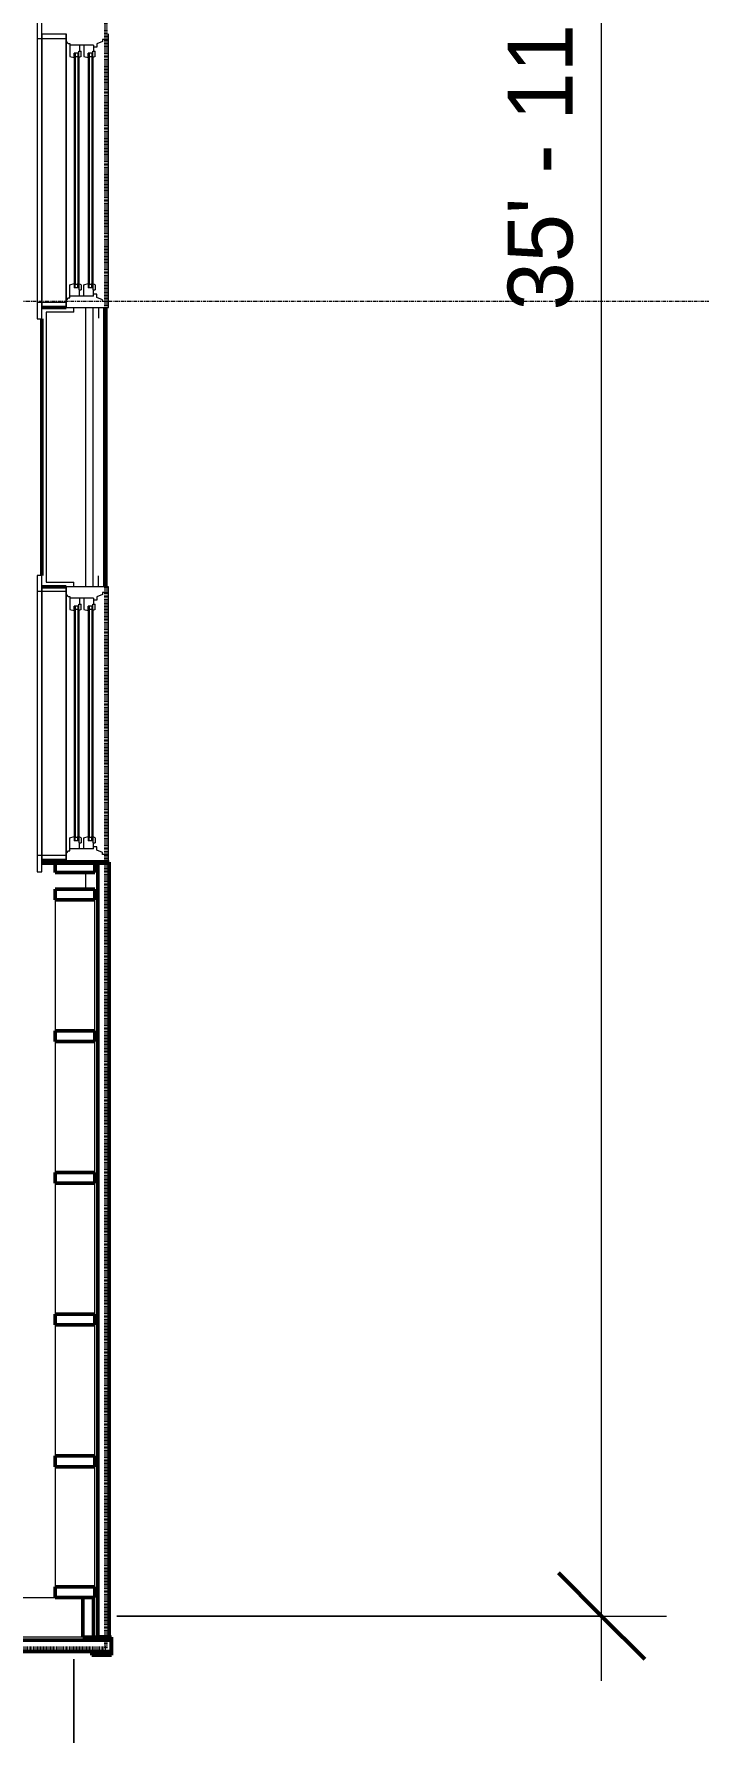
# Model space of a CAD drawing. Header units: inches. Extents: x -4217 to -1814, y 9706 to 12425.
# Drawn here: x -2077.9 to -1985.7, y 9968.5 to 10204.4 of the extents above; entities that cross this region are included whole.
import ezdxf

# ---------------------------------------------------------------- set-up
doc = ezdxf.new("R2010")
doc.units = ezdxf.units.IN
doc.header["$MEASUREMENT"] = 0
doc.linetypes.add('Dash 1_16_', pattern=[0.125, 0.0625, -0.0625])
doc.linetypes.add('Grid Line 1_2_', pattern=[0.875, 0.5, -0.125, 0.125, -0.125])
for name, color, linetype, lineweight in [('A-ANNO-DIMS', 211, 'Continuous', 9), ('A-ANNO-DIMS-96', 211, 'Continuous', 9), ('A-FLOR-1', 50, 'Continuous', 13), ('A-GLAZ-1', 250, 'Continuous', 9), ('A-GLAZ-2', 90, 'Continuous', 20), ('A-GLAZ-CWMG-2', 10, 'Continuous', 50), ('A-GLAZ-CWMG-4', 250, 'Continuous', 9), ('A-WALL-3', 10, 'Continuous', 50), ('A-WALL-4', 50, 'Continuous', 13), ('C-PROP-LINE-2', 91, 'Dash 1_16_', 50), ('S-GRID-1', 1, 'Grid Line 1_2_', 9)]:
    doc.layers.add(name, color=color, linetype=linetype, lineweight=lineweight)
doc.styles.add('Century Gothic', font='ufonts.com_century-gothic.ttf', dxfattribs={"height": 9})
doc.dimstyles.new('OD__1_8__Tol__', dxfattribs={"dimscale": 12, "dimtxt": 9.397514, "dimasz": 1, "dimexe": 0.75, "dimexo": 0.5, "dimgap": 0.125, "dimtad": 1, "dimdec": 3, "dimrnd": 0.125, "dimzin": 3, "dimdsep": 46, "dimlunit": 4, "dimtxsty": 'Century Gothic', "dimblk1": 'OBLIQUE', "dimblk2": 'OBLIQUE', "dimsah": 1, "dimcen": 0.09, "dimdle": 0.75, "dimazin": 0, "dimtfac": 1, "dimtdec": 4, "dimtix": 1, "dimtmove": 0, "dimatfit": 3, "dimfxl": 1, "dimtvp": 1, "dimtfill": 1, "dimfrac": 2, "dimtolj": 1, "dimtzin": 0, "dimarcsym": 2})

# ---------------------------------------------------------------- blocks, each defined once
blk = doc.blocks.new('DIMBLOCK27-FLOOR PLAN - 3RD FLOOR')
at = {"layer": 'A-ANNO-DIMS-96', "lineweight": 50}
for p, q in [((-1999.05, 10415.79), (-2005.05, 10421.79)), ((-1999.05, 10415.79), (-1993.05, 10409.79)), ((-1999.05, 9984.63), (-2005.05, 9990.63)), ((-1999.05, 9984.63), (-1993.05, 9978.63))]:
    blk.add_line(p, q, dxfattribs=at)
at = {"layer": 'A-ANNO-DIMS-96'}
for p, q in [((-2070.17, 10415.79), (-1990.05, 10415.79)), ((-1999.05, 10415.79), (-2070.17, 10415.79)), ((-1999.05, 9975.63), (-1999.05, 10415.79)), ((-2066.36, 9984.63), (-1990.05, 9984.63)), ((-1999.05, 9984.63), (-2066.36, 9984.63))]:
    blk.add_line(p, q, dxfattribs=at)
at = {"layer": 'A-ANNO-DIMS-96', "color": 0, "insert": (-2012.09, 10165.97), "char_height": 9, "width": 82.1611, "attachment_point": 1, "rotation": 90, "line_spacing_factor": 0.984502, "style": 'Century Gothic', "bg_fill": 3, "box_fill_scale": 1.25, "bg_fill_color": 256, "bg_fill_true_color": 13158600, "bg_fill_transparency": 0}
blk.add_mtext('35\' - 11 1/8"', dxfattribs=at)
blk = doc.blocks.new('_Oblique')
at = {"color": 0, "linetype": 'ByBlock', "lineweight": -2}
blk.add_line((-0.5, -0.5), (0.5, 0.5), dxfattribs=at)
blk = doc.blocks.new('DIMBLOCK33-FLOOR PLAN - 3RD FLOOR')
at = {"layer": 'A-ANNO-DIMS-96'}
for p, q in [((-2935.52, 9982.44), (-2935.52, 9817.41)), ((-2935.52, 9826.41), (-2935.52, 9982.44)), ((-2072.36, 9978.63), (-2072.36, 9817.41)), ((-2072.36, 9826.41), (-2072.36, 9978.63)), ((-2935.52, 9826.41), (-2063.36, 9826.41))]:
    blk.add_line(p, q, dxfattribs=at)
at = {"layer": 'A-ANNO-DIMS-96', "lineweight": 50}
for p, q in [((-2935.52, 9826.41), (-2929.52, 9832.41)), ((-2072.36, 9826.41), (-2066.36, 9832.41)), ((-2935.52, 9826.41), (-2941.52, 9820.41)), ((-2072.36, 9826.41), (-2078.36, 9820.41))]:
    blk.add_line(p, q, dxfattribs=at)
at = {"layer": 'A-ANNO-DIMS-96', "color": 0, "insert": (-2538.18, 9839.44), "char_height": 9, "width": 82.1611, "attachment_point": 1, "line_spacing_factor": 0.984502, "style": 'Century Gothic', "bg_fill": 3, "box_fill_scale": 1.25, "bg_fill_color": 256, "bg_fill_true_color": 13158600, "bg_fill_transparency": 0}
blk.add_mtext('71\' - 11 1/8"', dxfattribs=at)

msp = doc.modelspace()

# ---------------------------------------------------------------- linework, layer by layer
at = {"layer": 'A-GLAZ-1'}
for p, q in [((-2077.42374, 10205.96361), (-2077.42374, 10164.81518)), ((-2077.42374, 10129.16361), (-2077.42374, 10088.01518))]:
    msp.add_line(p, q, dxfattribs=at)

# ---------------------------------------------------------------- dimensions: what is measured, and where the dimension line sits
at = {"layer": 'A-ANNO-DIMS'}
dim = msp.add_linear_dim(base=(-1999.0536274284, 10415.7893961104), p1=(-2072.3612366797, 9984.6268961105), p2=(-2076.1737366793, 10415.7893961104), angle=90, dimstyle='OD__1_8__Tol__', override={"dimpost": '<>', "dimfxl": 431.179355}, dxfattribs=at)
dim.commit()
dim.dimension.update_dxf_attribs({"geometry": 'DIMBLOCK27-FLOOR PLAN - 3RD FLOOR', "text_midpoint": (-2005.7786444623, 10200.2081461104)})

# ---------------------------------------------------------------- next in the draw order: linework, layer by layer
at = {"layer": 'A-FLOR-1'}
msp.add_line((-2070.67374, 10085.60736), (-2070.67374, 10087.8894), dxfattribs=at)
at = {"layer": 'A-GLAZ-1'}
for p, q in [((-2076.79874, 10164.81518), (-2076.79874, 10205.96361)), ((-2076.79874, 10203.71361), (-2077.42374, 10203.71361)), ((-2073.42374, 10204.33861), (-2076.79874, 10204.33861)), ((-2076.79874, 10204.33861), (-2076.79874, 10166.44018)), ((-2073.42374, 10203.71361), (-2076.79874, 10203.71361)), ((-2073.42374, 10166.44018), (-2073.42374, 10204.33861)), ((-2072.29874, 10201.08861), (-2072.29874, 10169.69018)), ((-2072.17374, 10201.68236), (-2072.17374, 10201.08861)), ((-2071.79874, 10201.21361), (-2072.17374, 10201.21361)), ((-2072.17374, 10201.08861), (-2072.17374, 10169.69018)), ((-2071.79874, 10201.68236), (-2071.79874, 10201.08861)), ((-2071.79874, 10201.08861), (-2071.79874, 10169.69018)), ((-2071.67374, 10201.08861), (-2071.67374, 10169.69018)), ((-2070.36124, 10201.08861), (-2070.36124, 10169.69018)), ((-2070.23624, 10201.68236), (-2070.23624, 10201.08861)), ((-2069.86124, 10201.21361), (-2070.23624, 10201.21361)), ((-2070.23624, 10201.08861), (-2070.23624, 10169.69018)), ((-2069.86124, 10201.68236), (-2069.86124, 10201.08861)), ((-2069.86124, 10201.08861), (-2069.86124, 10169.69018)), ((-2069.73624, 10201.08861), (-2069.73624, 10169.69018)), ((-2072.17374, 10169.09643), (-2072.17374, 10169.69018)), ((-2071.79874, 10169.56518), (-2072.17374, 10169.56518)), ((-2071.79874, 10169.09643), (-2071.79874, 10169.69018)), ((-2070.23624, 10169.09643), (-2070.23624, 10169.69018)), ((-2069.86124, 10169.56518), (-2070.23624, 10169.56518)), ((-2069.86124, 10169.09643), (-2069.86124, 10169.69018)), ((-2076.79874, 10167.06518), (-2077.42374, 10167.06518)), ((-2073.42374, 10167.06518), (-2076.79874, 10167.06518)), ((-2076.79874, 10166.44018), (-2073.42374, 10166.44018)), ((-2077.42374, 10164.81518), (-2076.79874, 10164.81518)), ((-2076.79874, 10129.16361), (-2077.42374, 10129.16361)), ((-2076.79874, 10088.01518), (-2076.79874, 10129.16361)), ((-2073.42374, 10127.53861), (-2076.79874, 10127.53861)), ((-2076.79874, 10127.53861), (-2076.79874, 10089.64018)), ((-2073.42374, 10089.64018), (-2073.42374, 10127.53861)), ((-2076.79874, 10126.91361), (-2077.42374, 10126.91361)), ((-2073.42374, 10126.91361), (-2076.79874, 10126.91361)), ((-2072.29874, 10124.28861), (-2072.29874, 10092.89018)), ((-2072.17374, 10124.88236), (-2072.17374, 10124.28861)), ((-2071.79874, 10124.41361), (-2072.17374, 10124.41361)), ((-2072.17374, 10124.28861), (-2072.17374, 10092.89018)), ((-2071.79874, 10124.88236), (-2071.79874, 10124.28861)), ((-2071.79874, 10124.28861), (-2071.79874, 10092.89018)), ((-2071.67374, 10124.28861), (-2071.67374, 10092.89018)), ((-2070.36124, 10124.28861), (-2070.36124, 10092.89018)), ((-2070.23624, 10124.88236), (-2070.23624, 10124.28861)), ((-2069.86124, 10124.41361), (-2070.23624, 10124.41361)), ((-2070.23624, 10124.28861), (-2070.23624, 10092.89018)), ((-2069.86124, 10124.88236), (-2069.86124, 10124.28861)), ((-2069.86124, 10124.28861), (-2069.86124, 10092.89018)), ((-2069.73624, 10124.28861), (-2069.73624, 10092.89018)), ((-2072.17374, 10092.29643), (-2072.17374, 10092.89018)), ((-2071.79874, 10092.76518), (-2072.17374, 10092.76518)), ((-2071.79874, 10092.29643), (-2071.79874, 10092.89018)), ((-2070.23624, 10092.29643), (-2070.23624, 10092.89018)), ((-2069.86124, 10092.76518), (-2070.23624, 10092.76518)), ((-2069.86124, 10092.29643), (-2069.86124, 10092.89018)), ((-2076.79874, 10090.26518), (-2077.42374, 10090.26518)), ((-2073.42374, 10090.26518), (-2076.79874, 10090.26518)), ((-2076.79874, 10089.64018), (-2073.42374, 10089.64018)), ((-2077.42374, 10088.01518), (-2076.79874, 10088.01518))]:
    msp.add_line(p, q, dxfattribs=at)
at = {"layer": 'A-GLAZ-2'}
for p, q in [((-2073.42374, 10204.40111), (-2073.42374, 10166.37768)), ((-2073.14358, 10203.05736), (-2073.42374, 10203.39125)), ((-2073.14358, 10203.05736), (-2072.92374, 10203.05736)), ((-2072.92374, 10203.05736), (-2072.92374, 10201.24486)), ((-2069.61124, 10202.80736), (-2072.92374, 10202.80736)), ((-2071.54874, 10202.80736), (-2071.54874, 10201.96361)), ((-2070.98624, 10202.80736), (-2070.98624, 10201.24486)), ((-2069.61124, 10202.80736), (-2069.61124, 10201.96361)), ((-2068.36124, 10203.31393), (-2069.17374, 10202.99486)), ((-2069.17374, 10202.99486), (-2069.17374, 10202.52611)), ((-2068.36124, 10203.58861), (-2068.36124, 10203.31393)), ((-2067.54874, 10203.58861), (-2068.36124, 10203.58861)), ((-2067.54874, 10166.37768), (-2067.54874, 10204.40111)), ((-2072.92374, 10201.24486), (-2072.29874, 10201.08861)), ((-2071.67374, 10201.68236), (-2072.29874, 10201.68236)), ((-2072.29874, 10201.08861), (-2072.29874, 10201.68236)), ((-2071.67374, 10201.96361), (-2071.32999, 10201.96361)), ((-2071.67374, 10201.09174), (-2071.67374, 10201.96361)), ((-2071.32999, 10201.24486), (-2071.67374, 10201.09174)), ((-2071.32999, 10201.24486), (-2071.32999, 10201.96361)), ((-2070.98624, 10201.24486), (-2070.36124, 10201.08861)), ((-2069.73624, 10201.68236), (-2070.36124, 10201.68236)), ((-2070.36124, 10201.08861), (-2070.36124, 10201.68236)), ((-2069.73624, 10201.96361), (-2069.39249, 10201.96361)), ((-2069.73624, 10201.09174), (-2069.73624, 10201.96361)), ((-2069.39249, 10201.24486), (-2069.73624, 10201.09174)), ((-2069.17374, 10202.52611), (-2069.61124, 10202.52611)), ((-2069.39249, 10201.24486), (-2069.39249, 10201.96361)), ((-2073.14358, 10167.72143), (-2073.42374, 10167.38755)), ((-2073.14358, 10167.72143), (-2072.92374, 10167.72143)), ((-2072.92374, 10169.53393), (-2072.29874, 10169.69018)), ((-2072.92374, 10167.72143), (-2072.92374, 10169.53393)), ((-2069.61124, 10167.97143), (-2072.92374, 10167.97143)), ((-2072.29874, 10169.69018), (-2072.29874, 10169.09643)), ((-2071.67374, 10169.09643), (-2072.29874, 10169.09643)), ((-2071.32999, 10169.53393), (-2071.67374, 10169.68705)), ((-2071.67374, 10169.68705), (-2071.67374, 10168.81518)), ((-2071.67374, 10168.81518), (-2071.32999, 10168.81518)), ((-2071.54874, 10167.97143), (-2071.54874, 10168.81518)), ((-2071.32999, 10169.53393), (-2071.32999, 10168.81518)), ((-2070.98624, 10169.53393), (-2070.36124, 10169.69018)), ((-2070.98624, 10167.97143), (-2070.98624, 10169.53393)), ((-2070.36124, 10169.69018), (-2070.36124, 10169.09643)), ((-2069.73624, 10169.09643), (-2070.36124, 10169.09643)), ((-2069.39249, 10169.53393), (-2069.73624, 10169.68705)), ((-2069.73624, 10169.68705), (-2069.73624, 10168.81518)), ((-2069.73624, 10168.81518), (-2069.39249, 10168.81518)), ((-2069.61124, 10167.97143), (-2069.61124, 10168.81518)), ((-2069.17374, 10168.25268), (-2069.61124, 10168.25268)), ((-2069.39249, 10169.53393), (-2069.39249, 10168.81518)), ((-2069.17374, 10167.78393), (-2069.17374, 10168.25268)), ((-2068.36124, 10167.46486), (-2069.17374, 10167.78393)), ((-2068.36124, 10167.19018), (-2068.36124, 10167.46486)), ((-2073.42374, 10166.37768), (-2067.54874, 10166.37768)), ((-2068.92374, 10166.37768), (-2068.92374, 10164.87768)), ((-2067.54874, 10167.19018), (-2068.36124, 10167.19018)), ((-2067.54874, 10127.60111), (-2073.42374, 10127.60111)), ((-2073.42374, 10127.60111), (-2073.42374, 10089.57768)), ((-2068.92374, 10127.60111), (-2068.92374, 10129.10111)), ((-2067.54874, 10089.57768), (-2067.54874, 10127.60111)), ((-2073.14358, 10126.25736), (-2073.42374, 10126.59125)), ((-2073.14358, 10126.25736), (-2072.92374, 10126.25736)), ((-2072.92374, 10126.25736), (-2072.92374, 10124.44486)), ((-2069.61124, 10126.00736), (-2072.92374, 10126.00736)), ((-2071.67374, 10125.16361), (-2071.32999, 10125.16361)), ((-2071.67374, 10124.29174), (-2071.67374, 10125.16361)), ((-2071.54874, 10126.00736), (-2071.54874, 10125.16361)), ((-2071.32999, 10124.44486), (-2071.32999, 10125.16361)), ((-2070.98624, 10126.00736), (-2070.98624, 10124.44486)), ((-2069.73624, 10125.16361), (-2069.39249, 10125.16361)), ((-2069.73624, 10124.29174), (-2069.73624, 10125.16361)), ((-2069.61124, 10126.00736), (-2069.61124, 10125.16361)), ((-2069.17374, 10125.72611), (-2069.61124, 10125.72611)), ((-2069.39249, 10124.44486), (-2069.39249, 10125.16361)), ((-2068.36124, 10126.51393), (-2069.17374, 10126.19486)), ((-2069.17374, 10126.19486), (-2069.17374, 10125.72611)), ((-2068.36124, 10126.78861), (-2068.36124, 10126.51393)), ((-2067.54874, 10126.78861), (-2068.36124, 10126.78861)), ((-2072.92374, 10124.44486), (-2072.29874, 10124.28861)), ((-2071.67374, 10124.88236), (-2072.29874, 10124.88236)), ((-2072.29874, 10124.28861), (-2072.29874, 10124.88236)), ((-2071.32999, 10124.44486), (-2071.67374, 10124.29174)), ((-2070.98624, 10124.44486), (-2070.36124, 10124.28861)), ((-2069.73624, 10124.88236), (-2070.36124, 10124.88236)), ((-2070.36124, 10124.28861), (-2070.36124, 10124.88236)), ((-2069.39249, 10124.44486), (-2069.73624, 10124.29174)), ((-2072.92374, 10092.73393), (-2072.29874, 10092.89018)), ((-2072.92374, 10090.92143), (-2072.92374, 10092.73393)), ((-2072.29874, 10092.89018), (-2072.29874, 10092.29643)), ((-2071.67374, 10092.29643), (-2072.29874, 10092.29643)), ((-2071.32999, 10092.73393), (-2071.67374, 10092.88705)), ((-2071.67374, 10092.88705), (-2071.67374, 10092.01518)), ((-2071.67374, 10092.01518), (-2071.32999, 10092.01518)), ((-2071.54874, 10091.17143), (-2071.54874, 10092.01518)), ((-2071.32999, 10092.73393), (-2071.32999, 10092.01518)), ((-2070.98624, 10092.73393), (-2070.36124, 10092.89018)), ((-2070.98624, 10091.17143), (-2070.98624, 10092.73393)), ((-2070.36124, 10092.89018), (-2070.36124, 10092.29643)), ((-2069.73624, 10092.29643), (-2070.36124, 10092.29643)), ((-2069.39249, 10092.73393), (-2069.73624, 10092.88705)), ((-2069.73624, 10092.88705), (-2069.73624, 10092.01518)), ((-2069.73624, 10092.01518), (-2069.39249, 10092.01518)), ((-2069.61124, 10091.17143), (-2069.61124, 10092.01518)), ((-2069.39249, 10092.73393), (-2069.39249, 10092.01518)), ((-2073.14358, 10090.92143), (-2073.42374, 10090.58755)), ((-2073.42374, 10089.57768), (-2067.54874, 10089.57768)), ((-2073.14358, 10090.92143), (-2072.92374, 10090.92143)), ((-2069.61124, 10091.17143), (-2072.92374, 10091.17143)), ((-2069.17374, 10091.45268), (-2069.61124, 10091.45268)), ((-2069.17374, 10090.98393), (-2069.17374, 10091.45268)), ((-2068.36124, 10090.66486), (-2069.17374, 10090.98393)), ((-2068.92374, 10089.57768), (-2068.92374, 10088.07768)), ((-2068.36124, 10090.39018), (-2068.36124, 10090.66486)), ((-2067.54874, 10090.39018), (-2068.36124, 10090.39018))]:
    msp.add_line(p, q, dxfattribs=at)
at = {"layer": 'A-GLAZ-CWMG-2'}
for p, q in [((-2069.42374, 10089.3894), (-2074.92374, 10089.3894)), ((-2074.92374, 10089.3894), (-2074.92374, 10087.8894)), ((-2074.92374, 10087.8894), (-2069.42374, 10087.8894)), ((-2069.42374, 10087.8894), (-2069.42374, 10089.3894))]:
    msp.add_line(p, q, dxfattribs=at)
at = {"layer": 'A-GLAZ-CWMG-2', "extrusion": (0, 0, -1)}
for p, q in [((-2074.92374, 10085.60736), (-2074.92374, 10084.10736)), ((-2069.42374, 10085.60736), (-2074.92374, 10085.60736)), ((-2069.42374, 10084.10736), (-2069.42374, 10085.60736)), ((-2074.92374, 10084.10736), (-2069.42374, 10084.10736)), ((-2074.92374, 10065.92377), (-2074.92374, 10064.42377)), ((-2069.42374, 10065.92377), (-2074.92374, 10065.92377)), ((-2074.92374, 10064.42377), (-2069.42374, 10064.42377)), ((-2069.42374, 10064.42377), (-2069.42374, 10065.92377)), ((-2074.92374, 10046.24018), (-2074.92374, 10044.74018)), ((-2069.42374, 10046.24018), (-2074.92374, 10046.24018)), ((-2069.42374, 10044.74018), (-2069.42374, 10046.24018)), ((-2074.92374, 10044.74018), (-2069.42374, 10044.74018)), ((-2074.92374, 10026.55658), (-2074.92374, 10025.05658)), ((-2069.42374, 10026.55658), (-2074.92374, 10026.55658)), ((-2069.42374, 10025.05658), (-2069.42374, 10026.55658)), ((-2074.92374, 10025.05658), (-2069.42374, 10025.05658)), ((-2074.92374, 10006.87299), (-2074.92374, 10005.37299)), ((-2069.42374, 10006.87299), (-2074.92374, 10006.87299)), ((-2074.92374, 10005.37299), (-2069.42374, 10005.37299)), ((-2069.42374, 10005.37299), (-2069.42374, 10006.87299))]:
    msp.add_line(p, q, dxfattribs=at)
at = {"layer": 'A-GLAZ-CWMG-4'}
for p, q in [((-2074.92374, 10084.10736), (-2074.92374, 10065.92377)), ((-2069.42374, 10065.92377), (-2069.42374, 10084.10736)), ((-2074.92374, 10064.42377), (-2074.92374, 10046.24018)), ((-2069.42374, 10046.24018), (-2069.42374, 10064.42377)), ((-2074.92374, 10044.74018), (-2074.92374, 10026.55658)), ((-2069.42374, 10026.55658), (-2069.42374, 10044.74018)), ((-2074.92374, 10025.05658), (-2074.92374, 10006.87299)), ((-2069.42374, 10006.87299), (-2069.42374, 10025.05658))]:
    msp.add_line(p, q, dxfattribs=at)
at = {"layer": 'A-WALL-3'}
for p, q in [((-2073.42374, 10166.37768), (-2076.79874, 10166.37768)), ((-2067.92374, 10127.60111), (-2067.92374, 10166.37768)), ((-2076.79874, 10164.81518), (-2076.79874, 10129.16361)), ((-2076.79874, 10127.60111), (-2073.42374, 10127.60111)), ((-2073.42374, 10089.57768), (-2076.79874, 10089.57768)), ((-2067.92374, 10089.2019), (-2067.92374, 10089.57768)), ((-2076.79874, 10089.2019), (-2072.36124, 10089.2019)), ((-2072.36124, 10089.2019), (-2068.17374, 10089.2019)), ((-2067.42374, 10089.3269), (-2068.99854, 10089.3269)), ((-2068.17374, 10089.2019), (-2067.92374, 10089.2019))]:
    msp.add_line(p, q, dxfattribs=at)
at = {"layer": 'A-WALL-4'}
for p, q in [((-2076.17374, 10165.75268), (-2076.17374, 10128.22611)), ((-2072.36124, 10165.75268), (-2076.17374, 10165.75268)), ((-2072.36124, 10165.75268), (-2072.36124, 10166.37768)), ((-2070.67374, 10127.60111), (-2070.67374, 10166.37768)), ((-2069.67374, 10127.60111), (-2069.67374, 10166.37768)), ((-2068.17374, 10127.60111), (-2068.17374, 10166.37768)), ((-2076.17374, 10128.22611), (-2072.36124, 10128.22611)), ((-2072.36124, 10127.60111), (-2072.36124, 10128.22611)), ((-2068.17374, 10089.2019), (-2068.17374, 10089.57768)), ((-2068.17374, 10089.57768), (-2068.17374, 10089.2019))]:
    msp.add_line(p, q, dxfattribs=at)
at = {"layer": 'S-GRID-1'}
msp.add_line((-1814.20638, 10167.1894), (-4168.71446, 10167.1894), dxfattribs=at)

# ---------------------------------------------------------------- next in the draw order: dimensions: what is measured, and where the dimension line sits
at = {"layer": 'A-ANNO-DIMS'}
dim = msp.add_linear_dim(base=(-2072.3612366797, 9826.4063176174), p1=(-2935.5237366793, 9988.4393961105), p2=(-2072.3612366797, 9984.6268961105), dimstyle='OD__1_8__Tol__', override={"dimpost": '<>', "dimfxl": 863.17092}, dxfattribs=at)
dim.commit()
dim.dimension.update_dxf_attribs({"geometry": 'DIMBLOCK33-FLOOR PLAN - 3RD FLOOR', "text_midpoint": (-2503.9424866795, 9833.1313346513)})

# ---------------------------------------------------------------- next in the draw order: linework, layer by layer
at = {"layer": 'A-GLAZ-CWMG-2', "extrusion": (0, 0, -1)}
for p, q in [((-2074.92374, 9988.6894), (-2074.92374, 9987.1894)), ((-2069.42374, 9988.6894), (-2074.92374, 9988.6894)), ((-2069.42374, 9987.1894), (-2069.42374, 9988.6894)), ((-2074.92374, 9987.1894), (-2069.42374, 9987.1894)), ((-2069.61124, 9987.1894), (-2071.11124, 9987.1894)), ((-2071.11124, 9987.1894), (-2071.11124, 9981.6894)), ((-2069.61124, 9981.6894), (-2069.61124, 9987.1894)), ((-2071.11124, 9981.6894), (-2069.61124, 9981.6894)), ((-2067.11124, 9981.6894), (-2069.86124, 9981.6894)), ((-2069.86124, 9981.6894), (-2069.86124, 9981.2642)), ((-2069.86124, 9981.2642), (-2069.61124, 9981.2642)), ((-2069.79874, 9981.3267), (-2069.79874, 9981.6269)), ((-2069.79874, 9981.6269), (-2067.17374, 9981.6269)), ((-2069.61124, 9981.3267), (-2069.79874, 9981.3267)), ((-2069.61124, 9981.2642), (-2069.61124, 9981.3267)), ((-2067.17374, 9981.6269), (-2067.17374, 9979.2519)), ((-2067.11124, 9979.1894), (-2067.11124, 9981.6894)), ((-2069.61124, 9979.6894), (-2069.86124, 9979.6894)), ((-2069.86124, 9979.6894), (-2069.86124, 9979.1894)), ((-2069.86124, 9979.1894), (-2067.11124, 9979.1894)), ((-2069.79874, 9979.2519), (-2069.79874, 9979.6269)), ((-2069.79874, 9979.6269), (-2069.61124, 9979.6269)), ((-2067.17374, 9979.2519), (-2069.79874, 9979.2519)), ((-2069.61124, 9979.6269), (-2069.61124, 9979.6894))]:
    msp.add_line(p, q, dxfattribs=at)
at = {"layer": 'A-GLAZ-CWMG-4'}
for p, q in [((-2074.92374, 10005.37299), (-2074.92374, 9988.6894)), ((-2069.42374, 9988.6894), (-2069.42374, 10005.37299)), ((-2087.79483, 9987.1894), (-2074.92374, 9987.1894)), ((-2071.11124, 9981.6894), (-2087.79483, 9981.6894))]:
    msp.add_line(p, q, dxfattribs=at)
at = {"layer": 'A-WALL-3'}
for p, q in [((-2068.99854, 10089.3269), (-2068.99854, 9981.7519)), ((-2067.42374, 9981.7519), (-2067.42374, 10089.3269)), ((-2067.17374, 9981.2642), (-2177.06124, 9981.2642)), ((-2068.99854, 9981.7519), (-2067.42374, 9981.7519)), ((-2067.17374, 9979.6894), (-2067.17374, 9981.2642)), ((-2177.06124, 9979.6894), (-2067.17374, 9979.6894))]:
    msp.add_line(p, q, dxfattribs=at)
at = {"layer": 'C-PROP-LINE-2'}
for q in [(-2067.92374, 10851.3894), (-2523.72374, 9980.1894)]:
    msp.add_line((-2067.92374, 9980.1894), q, dxfattribs=at)

doc.saveas('drawing.dxf')
